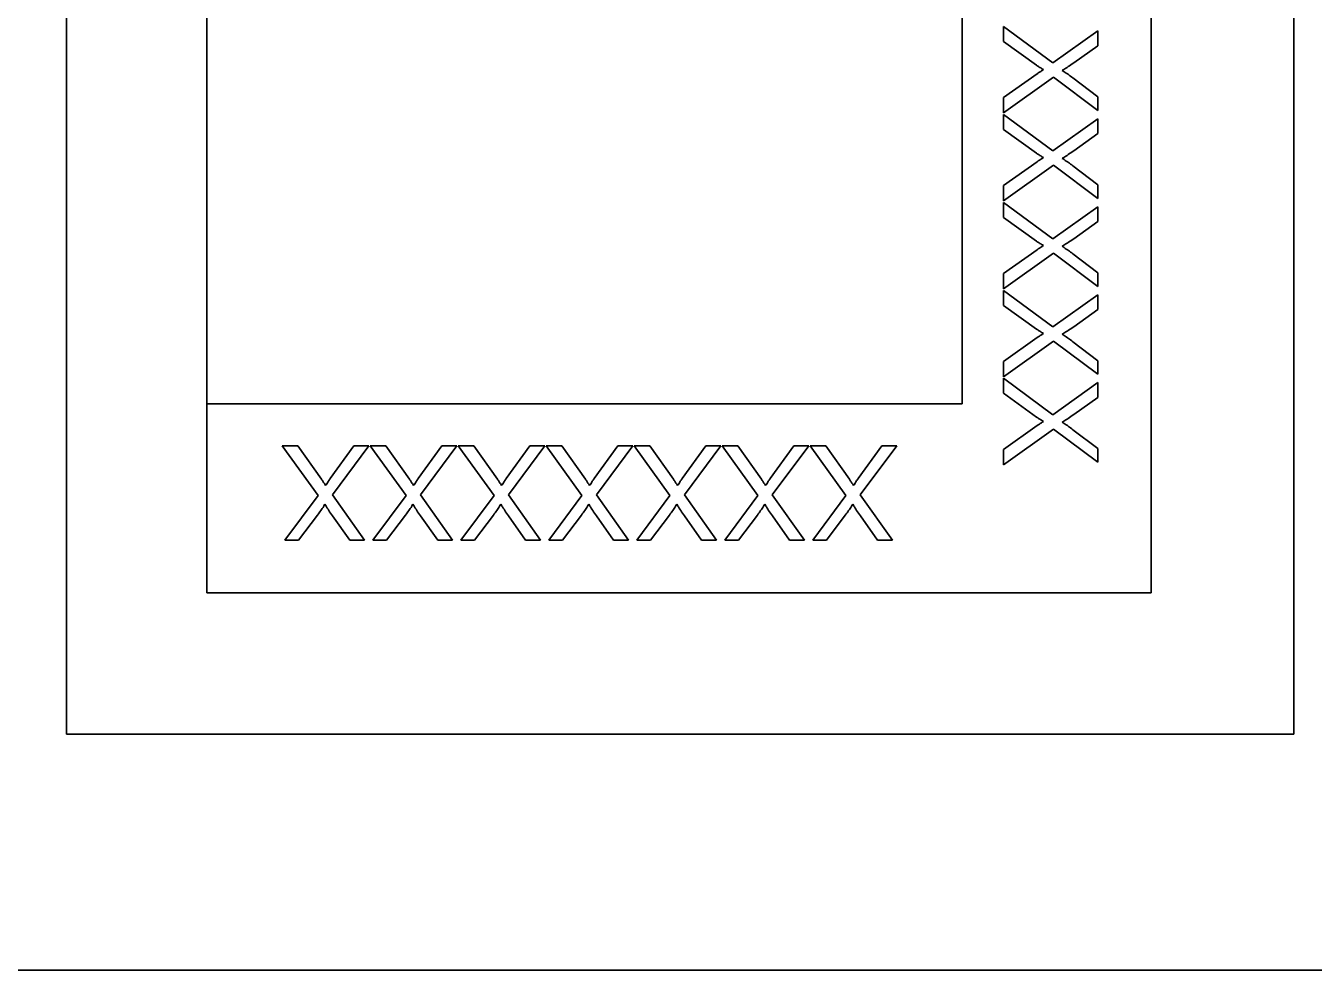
# Model space of a CAD drawing. Extents: x -1051 to 2563, y -231 to 775.
# Drawn here: x -590.78 to -577.13, y 85.18 to 95.19 of the extents above; entities that cross this region are included whole.
import ezdxf

# ---------------------------------------------------------------- set-up
doc = ezdxf.new("R2010")
doc.units = 0

msp = doc.modelspace()

# ---------------------------------------------------------------- linework, layer by layer
at = {"color": 7, "lineweight": 35, "ltscale": 0.375}
for p, q in [((-590.347, 87.683), (-590.347, 102.683)), ((-577.347, 102.683), (-577.347, 87.683))]:
    msp.add_line(p, q, dxfattribs=at)
at = {"color": 7, "lineweight": 35, "ltscale": 0.3}
msp.add_line((-578.86, 101.183), (-578.86, 89.183), dxfattribs=at)
at = {"color": 7, "lineweight": 35, "ltscale": 0.2}
for p, q in [((-588.86, 91.183), (-588.86, 99.183)), ((-580.86, 99.183), (-580.86, 91.183)), ((-580.86, 91.183), (-588.86, 91.183))]:
    msp.add_line(p, q, dxfattribs=at)
at = {"color": 7, "lineweight": 35, "ltscale": 0.016224}
for p, q in [((-580.424, 95.181), (-579.903, 94.795)), ((-580.424, 94.25), (-579.903, 93.863)), ((-580.424, 93.318), (-579.903, 92.931)), ((-580.424, 92.386), (-579.903, 91.999)), ((-580.424, 91.454), (-579.903, 91.068)), ((-587.145, 90.74), (-587.532, 90.219)), ((-583.418, 90.74), (-583.804, 90.219)), ((-582.486, 90.74), (-582.873, 90.219))]:
    msp.add_line(p, q, dxfattribs=at)
at = {"color": 7, "lineweight": 35, "ltscale": 0.003973}
for p, q in [((-580.424, 95.022), (-580.424, 95.181)), ((-580.424, 94.091), (-580.424, 94.25)), ((-580.424, 93.159), (-580.424, 93.318)), ((-587.304, 90.74), (-587.145, 90.74)), ((-586.372, 90.74), (-586.213, 90.74)), ((-584.508, 90.74), (-584.349, 90.74)), ((-583.577, 90.74), (-583.418, 90.74)), ((-582.645, 90.74), (-582.486, 90.74)), ((-581.713, 90.74), (-581.554, 90.74))]:
    msp.add_line(p, q, dxfattribs=at)
at = {"color": 7, "lineweight": 35, "ltscale": 0.014698}
for p, q in [((-579.903, 94.795), (-579.424, 95.136)), ((-579.903, 93.863), (-579.424, 94.204)), ((-579.903, 92.931), (-579.424, 93.272)), ((-579.903, 91.999), (-579.424, 92.34)), ((-579.903, 91.068), (-579.424, 91.409))]:
    msp.add_line(p, q, dxfattribs=at)
at = {"color": 7, "lineweight": 35, "ltscale": 0.003939}
for p, q in [((-579.424, 95.136), (-579.424, 94.978)), ((-579.424, 94.204), (-579.424, 94.046)), ((-579.424, 93.272), (-579.424, 93.115)), ((-579.424, 92.34), (-579.424, 92.183)), ((-579.424, 91.409), (-579.424, 91.251))]:
    msp.add_line(p, q, dxfattribs=at)
at = {"color": 7, "lineweight": 35, "ltscale": 0.010738}
for p, q in [((-580.075, 94.771), (-580.424, 95.022)), ((-580.075, 93.84), (-580.424, 94.091)), ((-580.075, 92.908), (-580.424, 93.159)), ((-580.075, 91.976), (-580.424, 92.227)), ((-580.075, 91.044), (-580.424, 91.295)), ((-587.555, 90.392), (-587.304, 90.74)), ((-583.828, 90.392), (-583.577, 90.74)), ((-582.896, 90.392), (-582.645, 90.74))]:
    msp.add_line(p, q, dxfattribs=at)
at = {"color": 7, "lineweight": 35, "ltscale": 0.007854}
for p, q in [((-579.424, 94.978), (-579.68, 94.797)), ((-579.424, 94.046), (-579.68, 93.865)), ((-579.424, 93.115), (-579.68, 92.933)), ((-579.424, 92.183), (-579.68, 92.001)), ((-579.424, 91.251), (-579.68, 91.07)), ((-587.348, 89.74), (-587.53, 89.997)), ((-585.485, 89.74), (-585.666, 89.997)), ((-584.553, 89.74), (-584.734, 89.997)), ((-583.621, 89.74), (-583.802, 89.997)), ((-582.689, 89.74), (-582.871, 89.997))]:
    msp.add_line(p, q, dxfattribs=at)
at = {"color": 7, "lineweight": 35, "ltscale": 0.000135012}
for p, q in [((-580.071, 94.768), (-580.075, 94.771)), ((-580.071, 91.973), (-580.075, 91.976)), ((-580.071, 91.041), (-580.075, 91.044))]:
    msp.add_line(p, q, dxfattribs=at)
at = {"color": 7, "lineweight": 35, "ltscale": 0.000154364}
for p, q in [((-580.066, 94.765), (-580.071, 94.768)), ((-580.066, 91.038), (-580.071, 91.041))]:
    msp.add_line(p, q, dxfattribs=at)
at = {"color": 7, "lineweight": 35, "ltscale": 0.000173621}
for p, q in [((-580.06, 94.761), (-580.066, 94.765)), ((-580.06, 93.829), (-580.066, 93.833)), ((-580.06, 92.898), (-580.066, 92.901)), ((-580.06, 91.966), (-580.066, 91.97))]:
    msp.add_line(p, q, dxfattribs=at)
at = {"color": 7, "lineweight": 35, "ltscale": 0.000192784}
msp.add_line((-580.053, 94.757), (-580.06, 94.761), dxfattribs=at)
at = {"color": 7, "lineweight": 35, "ltscale": 0.000213447}
for p, q in [((-580.046, 94.752), (-580.053, 94.757)), ((-580.046, 92.889), (-580.053, 92.893)), ((-580.046, 91.957), (-580.053, 91.962)), ((-580.046, 91.025), (-580.053, 91.03))]:
    msp.add_line(p, q, dxfattribs=at)
at = {"color": 7, "lineweight": 35, "ltscale": 0.000231441}
for p, q in [((-580.038, 94.747), (-580.046, 94.752)), ((-580.038, 93.816), (-580.046, 93.821)), ((-580.038, 91.952), (-580.046, 91.957)), ((-580.038, 91.02), (-580.046, 91.025))]:
    msp.add_line(p, q, dxfattribs=at)
at = {"color": 7, "lineweight": 35, "ltscale": 0.000252016}
for p, q in [((-580.03, 94.742), (-580.038, 94.747)), ((-580.03, 93.81), (-580.038, 93.816)), ((-580.03, 91.947), (-580.038, 91.952)), ((-580.03, 91.015), (-580.038, 91.02))]:
    msp.add_line(p, q, dxfattribs=at)
at = {"color": 7, "lineweight": 35, "ltscale": 0.00027001}
for p, q in [((-580.021, 94.736), (-580.03, 94.742)), ((-580.021, 93.805), (-580.03, 93.81)), ((-580.021, 91.941), (-580.03, 91.947)), ((-580.021, 91.009), (-580.03, 91.015))]:
    msp.add_line(p, q, dxfattribs=at)
at = {"color": 7, "lineweight": 35, "ltscale": 0.000203372}
for p, q in [((-580.028, 94.706), (-580.021, 94.71)), ((-580.028, 91.911), (-580.021, 91.915)), ((-580.028, 90.979), (-580.021, 90.983))]:
    msp.add_line(p, q, dxfattribs=at)
at = {"color": 7, "lineweight": 35, "ltscale": 0.000290595}
for p, q in [((-580.011, 94.73), (-580.021, 94.736)), ((-580.011, 93.798), (-580.021, 93.805)), ((-580.011, 91.935), (-580.021, 91.941)), ((-580.011, 91.003), (-580.021, 91.009))]:
    msp.add_line(p, q, dxfattribs=at)
at = {"color": 7, "lineweight": 35, "ltscale": 0.000206148}
msp.add_line((-580.021, 94.71), (-580.014, 94.715), dxfattribs=at)
at = {"color": 7, "lineweight": 35, "ltscale": 0.000209236}
for p, q in [((-580.014, 94.715), (-580.007, 94.719)), ((-580.014, 93.783), (-580.007, 93.787)), ((-580.014, 92.851), (-580.007, 92.856)), ((-580.014, 91.919), (-580.007, 91.924))]:
    msp.add_line(p, q, dxfattribs=at)
at = {"color": 7, "lineweight": 35, "ltscale": 0.000311188}
for p, q in [((-580, 94.724), (-580.011, 94.73)), ((-580, 92.86), (-580.011, 92.867)), ((-580, 91.928), (-580.011, 91.935)), ((-580, 90.997), (-580.011, 91.003))]:
    msp.add_line(p, q, dxfattribs=at)
at = {"color": 7, "lineweight": 35, "ltscale": 0.000212227}
for p, q in [((-580.007, 94.719), (-580, 94.724)), ((-580.007, 90.992), (-580, 90.997))]:
    msp.add_line(p, q, dxfattribs=at)
at = {"color": 7, "lineweight": 35, "ltscale": 0.000256734}
for p, q in [((-579.794, 94.721), (-579.803, 94.716)), ((-579.794, 93.79), (-579.803, 93.784)), ((-579.794, 91.926), (-579.803, 91.921)), ((-579.794, 90.994), (-579.803, 90.989))]:
    msp.add_line(p, q, dxfattribs=at)
at = {"color": 7, "lineweight": 35, "ltscale": 0.000321788}
for p, q in [((-579.803, 94.716), (-579.792, 94.709)), ((-579.803, 92.853), (-579.792, 92.846)), ((-579.803, 91.921), (-579.792, 91.914)), ((-579.803, 90.989), (-579.792, 90.982))]:
    msp.add_line(p, q, dxfattribs=at)
at = {"color": 7, "lineweight": 35, "ltscale": 0.000283447}
for p, q in [((-579.784, 94.727), (-579.794, 94.721)), ((-579.784, 92.864), (-579.794, 92.858)), ((-579.784, 91.932), (-579.794, 91.926)), ((-579.784, 91), (-579.794, 90.994))]:
    msp.add_line(p, q, dxfattribs=at)
at = {"color": 7, "lineweight": 35, "ltscale": 0.000327727}
for p, q in [((-579.792, 94.709), (-579.781, 94.702)), ((-579.792, 92.846), (-579.781, 92.839)), ((-579.792, 90.982), (-579.781, 90.975))]:
    msp.add_line(p, q, dxfattribs=at)
at = {"color": 7, "lineweight": 35, "ltscale": 0.00030489}
for p, q in [((-579.774, 94.733), (-579.784, 94.727)), ((-579.774, 91.938), (-579.784, 91.932)), ((-579.774, 91.006), (-579.784, 91))]:
    msp.add_line(p, q, dxfattribs=at)
at = {"color": 7, "lineweight": 35, "ltscale": 0.000331696}
for p, q in [((-579.763, 94.741), (-579.774, 94.733)), ((-579.763, 93.809), (-579.774, 93.802)), ((-579.763, 92.877), (-579.774, 92.87)), ((-579.763, 91.945), (-579.774, 91.938)), ((-579.763, 91.013), (-579.774, 91.006))]:
    msp.add_line(p, q, dxfattribs=at)
at = {"color": 7, "lineweight": 35, "ltscale": 0.000354672}
for p, q in [((-579.751, 94.748), (-579.763, 94.741)), ((-579.751, 93.816), (-579.763, 93.809)), ((-579.751, 92.885), (-579.763, 92.877))]:
    msp.add_line(p, q, dxfattribs=at)
at = {"color": 7, "lineweight": 35, "ltscale": 0.000378979}
for p, q in [((-579.738, 94.757), (-579.751, 94.748)), ((-579.738, 93.825), (-579.751, 93.816)), ((-579.738, 92.893), (-579.751, 92.885))]:
    msp.add_line(p, q, dxfattribs=at)
at = {"color": 7, "lineweight": 35, "ltscale": 0.00040332}
for p, q in [((-579.725, 94.766), (-579.738, 94.757)), ((-579.725, 93.834), (-579.738, 93.825)), ((-579.725, 92.902), (-579.738, 92.893)), ((-579.725, 91.97), (-579.738, 91.961)), ((-579.725, 91.039), (-579.738, 91.03))]:
    msp.add_line(p, q, dxfattribs=at)
at = {"color": 7, "lineweight": 35, "ltscale": 0.000427689}
for p, q in [((-579.711, 94.775), (-579.725, 94.766)), ((-579.711, 91.98), (-579.725, 91.97)), ((-579.711, 91.048), (-579.725, 91.039))]:
    msp.add_line(p, q, dxfattribs=at)
at = {"color": 7, "lineweight": 35, "ltscale": 0.000453224}
for p, q in [((-579.696, 94.786), (-579.711, 94.775)), ((-579.696, 92.922), (-579.711, 92.912)), ((-579.696, 91.99), (-579.711, 91.98)), ((-579.696, 91.059), (-579.711, 91.048))]:
    msp.add_line(p, q, dxfattribs=at)
at = {"color": 7, "lineweight": 35, "ltscale": 0.000477629}
for p, q in [((-579.68, 94.797), (-579.696, 94.786)), ((-579.68, 93.865), (-579.696, 93.854))]:
    msp.add_line(p, q, dxfattribs=at)
at = {"color": 7, "lineweight": 35, "ltscale": 0.010914}
for p, q in [((-580.424, 94.428), (-580.067, 94.68)), ((-580.424, 93.497), (-580.067, 93.748)), ((-580.424, 92.565), (-580.067, 92.816)), ((-580.424, 91.633), (-580.067, 91.885)), ((-580.424, 90.701), (-580.067, 90.953))]:
    msp.add_line(p, q, dxfattribs=at)
at = {"color": 7, "lineweight": 35, "ltscale": 0.016255}
for p, q in [((-579.895, 94.643), (-580.424, 94.265)), ((-579.895, 93.711), (-580.424, 93.333)), ((-579.895, 92.78), (-580.424, 92.401)), ((-579.895, 91.848), (-580.424, 91.469)), ((-579.895, 90.916), (-580.424, 90.538)), ((-583.956, 90.212), (-584.334, 90.74))]:
    msp.add_line(p, q, dxfattribs=at)
at = {"color": 7, "lineweight": 35, "ltscale": 0.000188335}
for p, q in [((-580.067, 94.68), (-580.061, 94.684)), ((-580.067, 93.748), (-580.061, 93.753)), ((-580.067, 92.816), (-580.061, 92.821)), ((-580.067, 91.885), (-580.061, 91.889)), ((-580.067, 90.953), (-580.061, 90.957))]:
    msp.add_line(p, q, dxfattribs=at)
at = {"color": 7, "lineweight": 35, "ltscale": 0.000189918}
for p, q in [((-580.061, 94.684), (-580.055, 94.689)), ((-580.061, 90.957), (-580.055, 90.961))]:
    msp.add_line(p, q, dxfattribs=at)
at = {"color": 7, "lineweight": 35, "ltscale": 0.000192981}
for p, q in [((-580.055, 94.689), (-580.048, 94.693)), ((-580.055, 93.757), (-580.048, 93.761)), ((-580.055, 90.961), (-580.048, 90.966))]:
    msp.add_line(p, q, dxfattribs=at)
at = {"color": 7, "lineweight": 35, "ltscale": 0.000195838}
for p, q in [((-580.048, 94.693), (-580.042, 94.697)), ((-580.048, 92.829), (-580.042, 92.834)), ((-580.048, 91.898), (-580.042, 91.902))]:
    msp.add_line(p, q, dxfattribs=at)
at = {"color": 7, "lineweight": 35, "ltscale": 0.000198702}
for p, q in [((-580.042, 94.697), (-580.035, 94.702)), ((-580.042, 92.834), (-580.035, 92.838)), ((-580.042, 91.902), (-580.035, 91.906))]:
    msp.add_line(p, q, dxfattribs=at)
at = {"color": 7, "lineweight": 35, "ltscale": 0.000200397}
for p, q in [((-580.035, 94.702), (-580.028, 94.706)), ((-580.035, 93.77), (-580.028, 93.774)), ((-580.035, 91.906), (-580.028, 91.911)), ((-580.035, 90.974), (-580.028, 90.979))]:
    msp.add_line(p, q, dxfattribs=at)
at = {"color": 7, "lineweight": 35, "ltscale": 0.014697}
for p, q in [((-579.424, 94.292), (-579.895, 94.643)), ((-579.424, 93.36), (-579.895, 93.711)), ((-579.424, 92.428), (-579.895, 92.78)), ((-579.424, 91.497), (-579.895, 91.848)), ((-579.424, 90.565), (-579.895, 90.916)), ((-588.034, 89.74), (-587.683, 90.212)), ((-587.532, 90.219), (-587.191, 89.74)), ((-586.6, 90.219), (-586.259, 89.74)), ((-586.171, 89.74), (-585.819, 90.212)), ((-585.668, 90.219), (-585.327, 89.74)), ((-585.239, 89.74), (-584.888, 90.212)), ((-584.736, 90.219), (-584.395, 89.74)), ((-583.804, 90.219), (-583.463, 89.74)), ((-583.375, 89.74), (-583.024, 90.212)), ((-582.873, 90.219), (-582.532, 89.74)), ((-581.941, 90.219), (-581.6, 89.74))]:
    msp.add_line(p, q, dxfattribs=at)
at = {"color": 7, "lineweight": 35, "ltscale": 0.000333499}
for p, q in [((-579.781, 94.702), (-579.77, 94.695)), ((-579.781, 93.771), (-579.77, 93.763)), ((-579.781, 90.975), (-579.77, 90.968))]:
    msp.add_line(p, q, dxfattribs=at)
at = {"color": 7, "lineweight": 35, "ltscale": 0.000339515}
for p, q in [((-579.77, 94.695), (-579.759, 94.688)), ((-579.77, 92.831), (-579.759, 92.824)), ((-579.77, 91.9), (-579.759, 91.892)), ((-579.77, 90.968), (-579.759, 90.96))]:
    msp.add_line(p, q, dxfattribs=at)
at = {"color": 7, "lineweight": 35, "ltscale": 0.000342943}
for p, q in [((-579.759, 94.688), (-579.747, 94.68)), ((-579.759, 92.824), (-579.747, 92.816)), ((-579.759, 91.892), (-579.747, 91.884)), ((-579.759, 90.96), (-579.747, 90.953))]:
    msp.add_line(p, q, dxfattribs=at)
at = {"color": 7, "lineweight": 35, "ltscale": 0.000350186}
for p, q in [((-579.747, 94.68), (-579.736, 94.672)), ((-579.747, 92.816), (-579.736, 92.808)), ((-579.747, 91.884), (-579.736, 91.876)), ((-579.747, 90.953), (-579.736, 90.945))]:
    msp.add_line(p, q, dxfattribs=at)
at = {"color": 7, "lineweight": 35, "ltscale": 0.000355071}
for p, q in [((-579.736, 94.672), (-579.724, 94.663)), ((-579.736, 91.876), (-579.724, 91.868)), ((-579.736, 90.945), (-579.724, 90.936))]:
    msp.add_line(p, q, dxfattribs=at)
at = {"color": 7, "lineweight": 35, "ltscale": 0.000359894}
for p, q in [((-579.724, 94.663), (-579.713, 94.655)), ((-579.724, 93.732), (-579.713, 93.723)), ((-579.724, 92.8), (-579.713, 92.791))]:
    msp.add_line(p, q, dxfattribs=at)
at = {"color": 7, "lineweight": 35, "ltscale": 0.000365868}
for p, q in [((-579.713, 94.655), (-579.701, 94.646)), ((-579.713, 93.723), (-579.701, 93.714))]:
    msp.add_line(p, q, dxfattribs=at)
at = {"color": 7, "lineweight": 35, "ltscale": 0.000372096}
for p, q in [((-579.701, 94.646), (-579.689, 94.637)), ((-579.701, 93.714), (-579.689, 93.705)), ((-579.701, 92.783), (-579.689, 92.774)), ((-579.701, 91.851), (-579.689, 91.842)), ((-579.701, 90.919), (-579.689, 90.91))]:
    msp.add_line(p, q, dxfattribs=at)
at = {"color": 7, "lineweight": 35, "ltscale": 0.008326}
for p, q in [((-579.689, 94.637), (-579.424, 94.436)), ((-579.689, 93.705), (-579.424, 93.504)), ((-579.689, 92.774), (-579.424, 92.572)), ((-579.689, 91.842), (-579.424, 91.641)), ((-579.689, 90.91), (-579.424, 90.709))]:
    msp.add_line(p, q, dxfattribs=at)
at = {"color": 7, "lineweight": 35, "ltscale": 0.003598}
for p, q in [((-579.424, 94.436), (-579.424, 94.292)), ((-579.424, 93.504), (-579.424, 93.36)), ((-579.424, 92.572), (-579.424, 92.428)), ((-579.424, 91.641), (-579.424, 91.497)), ((-579.424, 90.709), (-579.424, 90.565)), ((-587.89, 89.74), (-588.034, 89.74)), ((-586.959, 89.74), (-587.103, 89.74)), ((-586.027, 89.74), (-586.171, 89.74)), ((-585.095, 89.74), (-585.239, 89.74)), ((-584.163, 89.74), (-584.307, 89.74)), ((-583.232, 89.74), (-583.375, 89.74)), ((-582.3, 89.74), (-582.444, 89.74))]:
    msp.add_line(p, q, dxfattribs=at)
at = {"color": 7, "lineweight": 35, "ltscale": 0.004093}
for p, q in [((-580.424, 94.265), (-580.424, 94.428)), ((-580.424, 93.333), (-580.424, 93.497)), ((-580.424, 92.401), (-580.424, 92.565)), ((-580.424, 91.469), (-580.424, 91.633)), ((-580.424, 90.538), (-580.424, 90.701))]:
    msp.add_line(p, q, dxfattribs=at)
at = {"color": 7, "lineweight": 35, "ltscale": 0.00013512}
for p, q in [((-580.071, 93.837), (-580.075, 93.84)), ((-580.071, 92.905), (-580.075, 92.908))]:
    msp.add_line(p, q, dxfattribs=at)
at = {"color": 7, "lineweight": 35, "ltscale": 0.000154258}
for p, q in [((-580.066, 93.833), (-580.071, 93.837)), ((-580.066, 92.901), (-580.071, 92.905)), ((-580.066, 91.97), (-580.071, 91.973))]:
    msp.add_line(p, q, dxfattribs=at)
at = {"color": 7, "lineweight": 35, "ltscale": 0.000190026}
for p, q in [((-580.061, 93.753), (-580.055, 93.757)), ((-580.061, 92.821), (-580.055, 92.825)), ((-580.061, 91.889), (-580.055, 91.893))]:
    msp.add_line(p, q, dxfattribs=at)
at = {"color": 7, "lineweight": 35, "ltscale": 0.000192888}
for p, q in [((-580.053, 93.825), (-580.06, 93.829)), ((-580.053, 92.893), (-580.06, 92.898)), ((-580.053, 91.962), (-580.06, 91.966)), ((-580.053, 91.03), (-580.06, 91.034))]:
    msp.add_line(p, q, dxfattribs=at)
at = {"color": 7, "lineweight": 35, "ltscale": 0.000213345}
msp.add_line((-580.046, 93.821), (-580.053, 93.825), dxfattribs=at)
at = {"color": 7, "lineweight": 35, "ltscale": 0.000195733}
for p, q in [((-580.048, 93.761), (-580.042, 93.765)), ((-580.048, 90.966), (-580.042, 90.97))]:
    msp.add_line(p, q, dxfattribs=at)
at = {"color": 7, "lineweight": 35, "ltscale": 0.000198806}
for p, q in [((-580.042, 93.765), (-580.035, 93.77)), ((-580.042, 90.97), (-580.035, 90.974))]:
    msp.add_line(p, q, dxfattribs=at)
at = {"color": 7, "lineweight": 35, "ltscale": 0.000203269}
for p, q in [((-580.028, 93.774), (-580.021, 93.779)), ((-580.028, 92.842), (-580.021, 92.847))]:
    msp.add_line(p, q, dxfattribs=at)
at = {"color": 7, "lineweight": 35, "ltscale": 0.00020625}
for p, q in [((-580.021, 93.779), (-580.014, 93.783)), ((-580.021, 92.847), (-580.014, 92.851)), ((-580.021, 91.915), (-580.014, 91.919)), ((-580.021, 90.983), (-580.014, 90.988))]:
    msp.add_line(p, q, dxfattribs=at)
at = {"color": 7, "lineweight": 35, "ltscale": 0.000311288}
msp.add_line((-580, 93.792), (-580.011, 93.798), dxfattribs=at)
at = {"color": 7, "lineweight": 35, "ltscale": 0.000212126}
for p, q in [((-580.007, 93.787), (-580, 93.792)), ((-580.007, 92.856), (-580, 92.86)), ((-580.007, 91.924), (-580, 91.928))]:
    msp.add_line(p, q, dxfattribs=at)
at = {"color": 7, "lineweight": 35, "ltscale": 0.000321889}
msp.add_line((-579.803, 93.784), (-579.792, 93.778), dxfattribs=at)
at = {"color": 7, "lineweight": 35, "ltscale": 0.00028335}
msp.add_line((-579.784, 93.795), (-579.794, 93.79), dxfattribs=at)
at = {"color": 7, "lineweight": 35, "ltscale": 0.000327625}
for p, q in [((-579.792, 93.778), (-579.781, 93.771)), ((-579.792, 91.914), (-579.781, 91.907))]:
    msp.add_line(p, q, dxfattribs=at)
at = {"color": 7, "lineweight": 35, "ltscale": 0.00030499}
for p, q in [((-579.774, 93.802), (-579.784, 93.795)), ((-579.774, 92.87), (-579.784, 92.864))]:
    msp.add_line(p, q, dxfattribs=at)
at = {"color": 7, "lineweight": 35, "ltscale": 0.000339621}
msp.add_line((-579.77, 93.763), (-579.759, 93.756), dxfattribs=at)
at = {"color": 7, "lineweight": 35, "ltscale": 0.000342835}
msp.add_line((-579.759, 93.756), (-579.747, 93.748), dxfattribs=at)
at = {"color": 7, "lineweight": 35, "ltscale": 0.000427581}
for p, q in [((-579.711, 93.844), (-579.725, 93.834)), ((-579.711, 92.912), (-579.725, 92.902))]:
    msp.add_line(p, q, dxfattribs=at)
at = {"color": 7, "lineweight": 35, "ltscale": 0.000453333}
msp.add_line((-579.696, 93.854), (-579.711, 93.844), dxfattribs=at)
at = {"color": 7, "lineweight": 35, "ltscale": 0.000350295}
msp.add_line((-579.747, 93.748), (-579.736, 93.74), dxfattribs=at)
at = {"color": 7, "lineweight": 35, "ltscale": 0.00035496}
for p, q in [((-579.736, 93.74), (-579.724, 93.732)), ((-579.736, 92.808), (-579.724, 92.8))]:
    msp.add_line(p, q, dxfattribs=at)
at = {"color": 7, "lineweight": 35, "ltscale": 0.000477739}
for p, q in [((-579.68, 92.933), (-579.696, 92.922)), ((-579.68, 92.001), (-579.696, 91.99)), ((-579.68, 91.07), (-579.696, 91.059))]:
    msp.add_line(p, q, dxfattribs=at)
at = {"color": 7, "lineweight": 35, "ltscale": 0.000192875}
for p, q in [((-580.055, 92.825), (-580.048, 92.829)), ((-580.055, 91.893), (-580.048, 91.898))]:
    msp.add_line(p, q, dxfattribs=at)
at = {"color": 7, "lineweight": 35, "ltscale": 0.000231338}
msp.add_line((-580.038, 92.884), (-580.046, 92.889), dxfattribs=at)
at = {"color": 7, "lineweight": 35, "ltscale": 0.000252117}
msp.add_line((-580.03, 92.878), (-580.038, 92.884), dxfattribs=at)
at = {"color": 7, "lineweight": 35, "ltscale": 0.000200501}
msp.add_line((-580.035, 92.838), (-580.028, 92.842), dxfattribs=at)
at = {"color": 7, "lineweight": 35, "ltscale": 0.000269908}
msp.add_line((-580.021, 92.873), (-580.03, 92.878), dxfattribs=at)
at = {"color": 7, "lineweight": 35, "ltscale": 0.000290695}
msp.add_line((-580.011, 92.867), (-580.021, 92.873), dxfattribs=at)
at = {"color": 7, "lineweight": 35, "ltscale": 0.000256639}
msp.add_line((-579.794, 92.858), (-579.803, 92.853), dxfattribs=at)
at = {"color": 7, "lineweight": 35, "ltscale": 0.000333603}
for p, q in [((-579.781, 92.839), (-579.77, 92.831)), ((-579.781, 91.907), (-579.77, 91.9))]:
    msp.add_line(p, q, dxfattribs=at)
at = {"color": 7, "lineweight": 35, "ltscale": 0.000365982}
for p, q in [((-579.713, 92.791), (-579.701, 92.783)), ((-579.713, 91.86), (-579.701, 91.851)), ((-579.713, 90.928), (-579.701, 90.919))]:
    msp.add_line(p, q, dxfattribs=at)
at = {"color": 7, "lineweight": 35, "ltscale": 0.003974}
for p, q in [((-580.424, 92.227), (-580.424, 92.386)), ((-580.424, 91.295), (-580.424, 91.454))]:
    msp.add_line(p, q, dxfattribs=at)
at = {"color": 7, "lineweight": 35, "ltscale": 0.000354776}
for p, q in [((-579.751, 91.953), (-579.763, 91.945)), ((-579.751, 91.021), (-579.763, 91.013))]:
    msp.add_line(p, q, dxfattribs=at)
at = {"color": 7, "lineweight": 35, "ltscale": 0.000378874}
for p, q in [((-579.738, 91.961), (-579.751, 91.953)), ((-579.738, 91.03), (-579.751, 91.021))]:
    msp.add_line(p, q, dxfattribs=at)
at = {"color": 7, "lineweight": 35, "ltscale": 0.000359781}
for p, q in [((-579.724, 91.868), (-579.713, 91.86)), ((-579.724, 90.936), (-579.713, 90.928))]:
    msp.add_line(p, q, dxfattribs=at)
at = {"color": 7, "lineweight": 35, "ltscale": 0.05}
msp.add_line((-588.86, 89.183), (-588.86, 91.183), dxfattribs=at)
at = {"color": 7, "lineweight": 35, "ltscale": 0.000173516}
msp.add_line((-580.06, 91.034), (-580.066, 91.038), dxfattribs=at)
at = {"color": 7, "lineweight": 35, "ltscale": 0.000209134}
msp.add_line((-580.014, 90.988), (-580.007, 90.992), dxfattribs=at)
at = {"color": 7, "lineweight": 35, "ltscale": 0.016256}
for p, q in [((-587.683, 90.212), (-588.062, 90.74)), ((-586.751, 90.212), (-587.13, 90.74)), ((-585.819, 90.212), (-586.198, 90.74)), ((-584.888, 90.212), (-585.266, 90.74)), ((-583.024, 90.212), (-583.403, 90.74)), ((-582.092, 90.212), (-582.471, 90.74))]:
    msp.add_line(p, q, dxfattribs=at)
at = {"color": 7, "lineweight": 35, "ltscale": 0.004092}
for p, q in [((-588.062, 90.74), (-587.898, 90.74)), ((-586.198, 90.74), (-586.034, 90.74)), ((-584.334, 90.74), (-584.171, 90.74)), ((-583.403, 90.74), (-583.239, 90.74))]:
    msp.add_line(p, q, dxfattribs=at)
at = {"color": 7, "lineweight": 35, "ltscale": 0.010915}
for p, q in [((-587.898, 90.74), (-587.646, 90.384)), ((-586.966, 90.74), (-586.714, 90.384)), ((-586.034, 90.74), (-585.783, 90.384)), ((-585.103, 90.74), (-584.851, 90.384)), ((-584.171, 90.74), (-583.919, 90.384)), ((-583.239, 90.74), (-582.987, 90.384)), ((-582.307, 90.74), (-582.055, 90.384))]:
    msp.add_line(p, q, dxfattribs=at)
at = {"color": 7, "lineweight": 35, "ltscale": 0.004094}
for p, q in [((-587.13, 90.74), (-586.966, 90.74)), ((-585.266, 90.74), (-585.103, 90.74)), ((-582.471, 90.74), (-582.307, 90.74))]:
    msp.add_line(p, q, dxfattribs=at)
at = {"color": 7, "lineweight": 35, "ltscale": 0.010739}
for p, q in [((-586.623, 90.392), (-586.372, 90.74)), ((-585.691, 90.392), (-585.44, 90.74)), ((-584.759, 90.392), (-584.508, 90.74)), ((-581.964, 90.392), (-581.713, 90.74))]:
    msp.add_line(p, q, dxfattribs=at)
at = {"color": 7, "lineweight": 35, "ltscale": 0.016225}
for p, q in [((-586.213, 90.74), (-586.6, 90.219)), ((-584.349, 90.74), (-584.736, 90.219)), ((-581.554, 90.74), (-581.941, 90.219))]:
    msp.add_line(p, q, dxfattribs=at)
at = {"color": 7, "lineweight": 35, "ltscale": 0.016226}
msp.add_line((-585.281, 90.74), (-585.668, 90.219), dxfattribs=at)
at = {"color": 7, "lineweight": 35, "ltscale": 0.003975}
msp.add_line((-585.44, 90.74), (-585.281, 90.74), dxfattribs=at)
at = {"color": 7, "lineweight": 35, "ltscale": 0.000188137}
for p, q in [((-587.646, 90.384), (-587.642, 90.377)), ((-582.987, 90.384), (-582.983, 90.377))]:
    msp.add_line(p, q, dxfattribs=at)
at = {"color": 7, "lineweight": 35, "ltscale": 0.000190341}
for p, q in [((-587.642, 90.377), (-587.638, 90.371)), ((-586.71, 90.377), (-586.706, 90.371)), ((-585.778, 90.377), (-585.774, 90.371)), ((-584.847, 90.377), (-584.842, 90.371)), ((-583.915, 90.377), (-583.911, 90.371)), ((-582.983, 90.377), (-582.979, 90.371)), ((-582.051, 90.377), (-582.047, 90.371))]:
    msp.add_line(p, q, dxfattribs=at)
at = {"color": 7, "lineweight": 35, "ltscale": 0.000192716}
for p, q in [((-587.638, 90.371), (-587.633, 90.365)), ((-586.706, 90.371), (-586.702, 90.365)), ((-584.842, 90.371), (-584.838, 90.365)), ((-582.979, 90.371), (-582.974, 90.365)), ((-582.047, 90.371), (-582.043, 90.365))]:
    msp.add_line(p, q, dxfattribs=at)
at = {"color": 7, "lineweight": 35, "ltscale": 0.000195626}
for p, q in [((-587.633, 90.365), (-587.629, 90.358)), ((-586.702, 90.365), (-586.697, 90.358)), ((-585.77, 90.365), (-585.766, 90.358)), ((-584.838, 90.365), (-584.834, 90.358)), ((-582.974, 90.365), (-582.97, 90.358)), ((-582.043, 90.365), (-582.038, 90.358))]:
    msp.add_line(p, q, dxfattribs=at)
at = {"color": 7, "lineweight": 35, "ltscale": 0.000198014}
for p, q in [((-587.629, 90.358), (-587.625, 90.352)), ((-585.766, 90.358), (-585.761, 90.352)), ((-582.97, 90.358), (-582.966, 90.352))]:
    msp.add_line(p, q, dxfattribs=at)
at = {"color": 7, "lineweight": 35, "ltscale": 0.000201244}
for p, q in [((-587.625, 90.352), (-587.62, 90.345)), ((-585.761, 90.352), (-585.757, 90.345)), ((-583.898, 90.352), (-583.893, 90.345)), ((-582.966, 90.352), (-582.961, 90.345))]:
    msp.add_line(p, q, dxfattribs=at)
at = {"color": 7, "lineweight": 35, "ltscale": 0.000203326}
for p, q in [((-587.62, 90.345), (-587.616, 90.338)), ((-586.689, 90.345), (-586.684, 90.338)), ((-585.757, 90.345), (-585.752, 90.338)), ((-583.893, 90.345), (-583.889, 90.338)), ((-582.961, 90.345), (-582.957, 90.338)), ((-582.03, 90.345), (-582.025, 90.338))]:
    msp.add_line(p, q, dxfattribs=at)
at = {"color": 7, "lineweight": 35, "ltscale": 0.000271243}
for p, q in [((-587.59, 90.337), (-587.584, 90.346)), ((-586.658, 90.337), (-586.652, 90.346)), ((-585.726, 90.337), (-585.721, 90.346)), ((-584.795, 90.337), (-584.789, 90.346)), ((-583.863, 90.337), (-583.857, 90.346)), ((-582.931, 90.337), (-582.925, 90.346)), ((-581.999, 90.337), (-581.994, 90.346))]:
    msp.add_line(p, q, dxfattribs=at)
at = {"color": 7, "lineweight": 35, "ltscale": 0.000251997}
for p, q in [((-587.584, 90.346), (-587.579, 90.355)), ((-586.652, 90.346), (-586.647, 90.355)), ((-584.789, 90.346), (-584.784, 90.355)), ((-582.925, 90.346), (-582.92, 90.355)), ((-581.994, 90.346), (-581.988, 90.355))]:
    msp.add_line(p, q, dxfattribs=at)
at = {"color": 7, "lineweight": 35, "ltscale": 0.000231779}
for p, q in [((-587.579, 90.355), (-587.574, 90.363)), ((-586.647, 90.355), (-586.642, 90.363)), ((-584.784, 90.355), (-584.779, 90.363)), ((-583.852, 90.355), (-583.847, 90.363)), ((-582.92, 90.355), (-582.915, 90.363)), ((-581.988, 90.355), (-581.983, 90.363))]:
    msp.add_line(p, q, dxfattribs=at)
at = {"color": 7, "lineweight": 35, "ltscale": 0.000212541}
for p, q in [((-587.574, 90.363), (-587.569, 90.37)), ((-586.642, 90.363), (-586.638, 90.37)), ((-585.71, 90.363), (-585.706, 90.37)), ((-584.779, 90.363), (-584.774, 90.37)), ((-582.915, 90.363), (-582.91, 90.37)), ((-581.983, 90.363), (-581.979, 90.37))]:
    msp.add_line(p, q, dxfattribs=at)
at = {"color": 7, "lineweight": 35, "ltscale": 0.000193152}
for p, q in [((-587.569, 90.37), (-587.565, 90.376)), ((-586.638, 90.37), (-586.633, 90.376)), ((-585.706, 90.37), (-585.702, 90.376)), ((-584.774, 90.37), (-584.77, 90.376)), ((-582.91, 90.37), (-582.906, 90.376)), ((-581.979, 90.37), (-581.974, 90.376))]:
    msp.add_line(p, q, dxfattribs=at)
at = {"color": 7, "lineweight": 35, "ltscale": 0.000173937}
for p, q in [((-587.565, 90.376), (-587.561, 90.382)), ((-586.633, 90.376), (-586.63, 90.382)), ((-583.838, 90.376), (-583.834, 90.382)), ((-582.906, 90.376), (-582.902, 90.382)), ((-581.974, 90.376), (-581.971, 90.382))]:
    msp.add_line(p, q, dxfattribs=at)
at = {"color": 7, "lineweight": 35, "ltscale": 0.000153887}
for p, q in [((-587.561, 90.382), (-587.558, 90.387)), ((-586.63, 90.382), (-586.626, 90.387)), ((-585.698, 90.382), (-585.694, 90.387)), ((-583.834, 90.382), (-583.831, 90.387)), ((-582.902, 90.382), (-582.899, 90.387)), ((-581.971, 90.382), (-581.967, 90.387))]:
    msp.add_line(p, q, dxfattribs=at)
at = {"color": 7, "lineweight": 35, "ltscale": 0.000134541}
for p, q in [((-587.558, 90.387), (-587.555, 90.392)), ((-586.626, 90.387), (-586.623, 90.392)), ((-585.694, 90.387), (-585.691, 90.392)), ((-584.763, 90.387), (-584.759, 90.392)), ((-582.899, 90.387), (-582.896, 90.392)), ((-581.967, 90.387), (-581.964, 90.392))]:
    msp.add_line(p, q, dxfattribs=at)
at = {"color": 7, "lineweight": 35, "ltscale": 0.000187275}
for p, q in [((-586.714, 90.384), (-586.71, 90.377)), ((-585.783, 90.384), (-585.778, 90.377)), ((-584.851, 90.384), (-584.847, 90.377)), ((-583.919, 90.384), (-583.915, 90.377)), ((-582.055, 90.384), (-582.051, 90.377))]:
    msp.add_line(p, q, dxfattribs=at)
at = {"color": 7, "lineweight": 35, "ltscale": 0.000198853}
for p, q in [((-586.697, 90.358), (-586.693, 90.352)), ((-584.834, 90.358), (-584.829, 90.352)), ((-583.902, 90.358), (-583.898, 90.352)), ((-582.038, 90.358), (-582.034, 90.352))]:
    msp.add_line(p, q, dxfattribs=at)
at = {"color": 7, "lineweight": 35, "ltscale": 0.000200415}
for p, q in [((-586.693, 90.352), (-586.689, 90.345)), ((-584.829, 90.352), (-584.825, 90.345)), ((-582.034, 90.352), (-582.03, 90.345))]:
    msp.add_line(p, q, dxfattribs=at)
at = {"color": 7, "lineweight": 35, "ltscale": 0.000193566}
for p, q in [((-585.774, 90.371), (-585.77, 90.365)), ((-583.911, 90.371), (-583.906, 90.365))]:
    msp.add_line(p, q, dxfattribs=at)
at = {"color": 7, "lineweight": 35, "ltscale": 0.000251187}
for p, q in [((-585.721, 90.346), (-585.715, 90.355)), ((-583.857, 90.346), (-583.852, 90.355))]:
    msp.add_line(p, q, dxfattribs=at)
at = {"color": 7, "lineweight": 35, "ltscale": 0.000232596}
msp.add_line((-585.715, 90.355), (-585.71, 90.363), dxfattribs=at)
at = {"color": 7, "lineweight": 35, "ltscale": 0.000173098}
for p, q in [((-585.702, 90.376), (-585.698, 90.382)), ((-584.77, 90.376), (-584.766, 90.382))]:
    msp.add_line(p, q, dxfattribs=at)
at = {"color": 7, "lineweight": 35, "ltscale": 0.000204154}
msp.add_line((-584.825, 90.345), (-584.821, 90.338), dxfattribs=at)
at = {"color": 7, "lineweight": 35, "ltscale": 0.00015474}
msp.add_line((-584.766, 90.382), (-584.763, 90.387), dxfattribs=at)
at = {"color": 7, "lineweight": 35, "ltscale": 0.000194785}
msp.add_line((-583.906, 90.365), (-583.902, 90.358), dxfattribs=at)
at = {"color": 7, "lineweight": 35, "ltscale": 0.000213366}
msp.add_line((-583.847, 90.363), (-583.842, 90.37), dxfattribs=at)
at = {"color": 7, "lineweight": 35, "ltscale": 0.000192324}
msp.add_line((-583.842, 90.37), (-583.838, 90.376), dxfattribs=at)
at = {"color": 7, "lineweight": 35, "ltscale": 0.000135412}
msp.add_line((-583.831, 90.387), (-583.828, 90.392), dxfattribs=at)
at = {"color": 7, "lineweight": 35, "ltscale": 0.000206558}
for p, q in [((-587.616, 90.338), (-587.612, 90.331)), ((-586.684, 90.338), (-586.68, 90.331)), ((-585.752, 90.338), (-585.748, 90.331)), ((-582.957, 90.338), (-582.953, 90.331)), ((-582.025, 90.338), (-582.021, 90.331))]:
    msp.add_line(p, q, dxfattribs=at)
at = {"color": 7, "lineweight": 35, "ltscale": 0.000208812}
for p, q in [((-587.612, 90.331), (-587.607, 90.324)), ((-586.68, 90.331), (-586.675, 90.324)), ((-585.748, 90.331), (-585.743, 90.324)), ((-584.816, 90.331), (-584.812, 90.324)), ((-582.953, 90.331), (-582.948, 90.324)), ((-582.021, 90.331), (-582.016, 90.324))]:
    msp.add_line(p, q, dxfattribs=at)
at = {"color": 7, "lineweight": 35, "ltscale": 0.000212046}
for p, q in [((-587.607, 90.324), (-587.603, 90.317)), ((-586.675, 90.324), (-586.671, 90.317)), ((-584.812, 90.324), (-584.807, 90.317)), ((-582.948, 90.324), (-582.944, 90.317)), ((-582.016, 90.324), (-582.012, 90.317))]:
    msp.add_line(p, q, dxfattribs=at)
at = {"color": 7, "lineweight": 35, "ltscale": 0.000309913}
for p, q in [((-587.603, 90.317), (-587.596, 90.327)), ((-586.671, 90.317), (-586.664, 90.327)), ((-584.807, 90.317), (-584.801, 90.327)), ((-582.944, 90.317), (-582.937, 90.327)), ((-582.012, 90.317), (-582.005, 90.327))]:
    msp.add_line(p, q, dxfattribs=at)
at = {"color": 7, "lineweight": 35, "ltscale": 0.000290495}
for p, q in [((-587.596, 90.327), (-587.59, 90.337)), ((-586.664, 90.327), (-586.658, 90.337)), ((-585.732, 90.327), (-585.726, 90.337)), ((-584.801, 90.327), (-584.795, 90.337)), ((-583.869, 90.327), (-583.863, 90.337)), ((-582.937, 90.327), (-582.931, 90.337)), ((-582.005, 90.327), (-581.999, 90.337))]:
    msp.add_line(p, q, dxfattribs=at)
at = {"color": 7, "lineweight": 35, "ltscale": 0.014696}
for p, q in [((-587.103, 89.74), (-586.751, 90.212)), ((-584.307, 89.74), (-583.956, 90.212)), ((-582.444, 89.74), (-582.092, 90.212))]:
    msp.add_line(p, q, dxfattribs=at)
at = {"color": 7, "lineweight": 35, "ltscale": 0.000211237}
for p, q in [((-585.743, 90.324), (-585.739, 90.317)), ((-583.88, 90.324), (-583.875, 90.317))]:
    msp.add_line(p, q, dxfattribs=at)
at = {"color": 7, "lineweight": 35, "ltscale": 0.000310712}
for p, q in [((-585.739, 90.317), (-585.732, 90.327)), ((-583.875, 90.317), (-583.869, 90.327))]:
    msp.add_line(p, q, dxfattribs=at)
at = {"color": 7, "lineweight": 35, "ltscale": 0.000205739}
for p, q in [((-584.821, 90.338), (-584.816, 90.331)), ((-583.889, 90.338), (-583.884, 90.331))]:
    msp.add_line(p, q, dxfattribs=at)
at = {"color": 7, "lineweight": 35, "ltscale": 0.00020963}
msp.add_line((-583.884, 90.331), (-583.88, 90.324), dxfattribs=at)
at = {"color": 7, "lineweight": 35, "ltscale": 0.000343662}
for p, q in [((-587.639, 90.075), (-587.647, 90.064)), ((-585.775, 90.075), (-585.783, 90.064)), ((-582.98, 90.075), (-582.988, 90.064))]:
    msp.add_line(p, q, dxfattribs=at)
at = {"color": 7, "lineweight": 35, "ltscale": 0.000338883}
for p, q in [((-587.631, 90.086), (-587.639, 90.075)), ((-585.768, 90.086), (-585.775, 90.075)), ((-583.904, 90.086), (-583.912, 90.075)), ((-582.972, 90.086), (-582.98, 90.075))]:
    msp.add_line(p, q, dxfattribs=at)
at = {"color": 7, "lineweight": 35, "ltscale": 0.000333598}
for p, q in [((-587.624, 90.098), (-587.631, 90.086)), ((-586.692, 90.098), (-586.699, 90.086)), ((-584.829, 90.098), (-584.836, 90.086)), ((-582.965, 90.098), (-582.972, 90.086)), ((-582.033, 90.098), (-582.041, 90.086))]:
    msp.add_line(p, q, dxfattribs=at)
at = {"color": 7, "lineweight": 35, "ltscale": 0.000327537}
for p, q in [((-587.617, 90.109), (-587.624, 90.098)), ((-584.822, 90.109), (-584.829, 90.098)), ((-583.89, 90.109), (-583.897, 90.098)), ((-582.958, 90.109), (-582.965, 90.098))]:
    msp.add_line(p, q, dxfattribs=at)
at = {"color": 7, "lineweight": 35, "ltscale": 0.000322034}
for p, q in [((-587.61, 90.12), (-587.617, 90.109)), ((-586.678, 90.12), (-586.685, 90.109)), ((-585.747, 90.12), (-585.753, 90.109)), ((-582.951, 90.12), (-582.958, 90.109)), ((-582.019, 90.12), (-582.026, 90.109))]:
    msp.add_line(p, q, dxfattribs=at)
at = {"color": 7, "lineweight": 35, "ltscale": 0.000258011}
for p, q in [((-587.605, 90.111), (-587.61, 90.12)), ((-585.741, 90.111), (-585.747, 90.12)), ((-583.878, 90.111), (-583.883, 90.12)), ((-582.946, 90.111), (-582.951, 90.12))]:
    msp.add_line(p, q, dxfattribs=at)
at = {"color": 7, "lineweight": 35, "ltscale": 0.000281842}
for p, q in [((-587.599, 90.101), (-587.605, 90.111)), ((-585.736, 90.101), (-585.741, 90.111)), ((-583.872, 90.101), (-583.878, 90.111)), ((-582.94, 90.101), (-582.946, 90.111))]:
    msp.add_line(p, q, dxfattribs=at)
at = {"color": 7, "lineweight": 35, "ltscale": 0.00030699}
for p, q in [((-587.593, 90.091), (-587.599, 90.101)), ((-582.934, 90.091), (-582.94, 90.101))]:
    msp.add_line(p, q, dxfattribs=at)
at = {"color": 7, "lineweight": 35, "ltscale": 0.000329795}
for p, q in [((-587.586, 90.079), (-587.593, 90.091)), ((-584.79, 90.079), (-584.797, 90.091)), ((-582.927, 90.079), (-582.934, 90.091))]:
    msp.add_line(p, q, dxfattribs=at)
at = {"color": 7, "lineweight": 35, "ltscale": 0.000355407}
for p, q in [((-587.578, 90.067), (-587.586, 90.079)), ((-585.714, 90.067), (-585.722, 90.079)), ((-584.783, 90.067), (-584.79, 90.079)), ((-583.851, 90.067), (-583.859, 90.079)), ((-582.919, 90.067), (-582.927, 90.079))]:
    msp.add_line(p, q, dxfattribs=at)
at = {"color": 7, "lineweight": 35, "ltscale": 0.000379087}
for p, q in [((-587.57, 90.055), (-587.578, 90.067)), ((-585.706, 90.055), (-585.714, 90.067)), ((-584.774, 90.055), (-584.783, 90.067)), ((-583.842, 90.055), (-583.851, 90.067)), ((-582.911, 90.055), (-582.919, 90.067))]:
    msp.add_line(p, q, dxfattribs=at)
at = {"color": 7, "lineweight": 35, "ltscale": 0.000344524}
for p, q in [((-586.707, 90.075), (-586.715, 90.064)), ((-584.843, 90.075), (-584.851, 90.064)), ((-583.912, 90.075), (-583.919, 90.064)), ((-582.048, 90.075), (-582.056, 90.064))]:
    msp.add_line(p, q, dxfattribs=at)
at = {"color": 7, "lineweight": 35, "ltscale": 0.000338033}
for p, q in [((-586.699, 90.086), (-586.707, 90.075)), ((-584.836, 90.086), (-584.843, 90.075)), ((-582.041, 90.086), (-582.048, 90.075))]:
    msp.add_line(p, q, dxfattribs=at)
at = {"color": 7, "lineweight": 35, "ltscale": 0.000328357}
for p, q in [((-586.685, 90.109), (-586.692, 90.098)), ((-585.753, 90.109), (-585.76, 90.098)), ((-582.026, 90.109), (-582.033, 90.098))]:
    msp.add_line(p, q, dxfattribs=at)
at = {"color": 7, "lineweight": 35, "ltscale": 0.000257257}
for p, q in [((-586.673, 90.111), (-586.678, 90.12)), ((-584.81, 90.111), (-584.815, 90.12)), ((-582.014, 90.111), (-582.019, 90.12))]:
    msp.add_line(p, q, dxfattribs=at)
at = {"color": 7, "lineweight": 35, "ltscale": 0.000282621}
for p, q in [((-586.667, 90.101), (-586.673, 90.111)), ((-584.804, 90.101), (-584.81, 90.111)), ((-582.008, 90.101), (-582.014, 90.111))]:
    msp.add_line(p, q, dxfattribs=at)
at = {"color": 7, "lineweight": 35, "ltscale": 0.000306189}
for p, q in [((-586.661, 90.091), (-586.667, 90.101)), ((-585.729, 90.091), (-585.736, 90.101)), ((-584.797, 90.091), (-584.804, 90.101)), ((-583.866, 90.091), (-583.872, 90.101)), ((-582.002, 90.091), (-582.008, 90.101))]:
    msp.add_line(p, q, dxfattribs=at)
at = {"color": 7, "lineweight": 35, "ltscale": 0.000330609}
for p, q in [((-586.654, 90.079), (-586.661, 90.091)), ((-585.722, 90.079), (-585.729, 90.091)), ((-583.859, 90.079), (-583.866, 90.091)), ((-581.995, 90.079), (-582.002, 90.091))]:
    msp.add_line(p, q, dxfattribs=at)
at = {"color": 7, "lineweight": 35, "ltscale": 0.000354577}
for p, q in [((-586.646, 90.067), (-586.654, 90.079)), ((-581.987, 90.067), (-581.995, 90.079))]:
    msp.add_line(p, q, dxfattribs=at)
at = {"color": 7, "lineweight": 35, "ltscale": 0.00037993}
for p, q in [((-586.638, 90.055), (-586.646, 90.067)), ((-581.979, 90.055), (-581.987, 90.067))]:
    msp.add_line(p, q, dxfattribs=at)
at = {"color": 7, "lineweight": 35, "ltscale": 0.000332763}
for p, q in [((-585.76, 90.098), (-585.768, 90.086)), ((-583.897, 90.098), (-583.904, 90.086))]:
    msp.add_line(p, q, dxfattribs=at)
at = {"color": 7, "lineweight": 35, "ltscale": 0.000322839}
for p, q in [((-584.815, 90.12), (-584.822, 90.109)), ((-583.883, 90.12), (-583.89, 90.109))]:
    msp.add_line(p, q, dxfattribs=at)
at = {"color": 7, "lineweight": 35, "ltscale": 0.008325}
for p, q in [((-587.689, 90.006), (-587.89, 89.74)), ((-585.826, 90.006), (-586.027, 89.74)), ((-584.894, 90.006), (-585.095, 89.74)), ((-583.962, 90.006), (-584.163, 89.74)), ((-583.03, 90.006), (-583.232, 89.74))]:
    msp.add_line(p, q, dxfattribs=at)
at = {"color": 7, "lineweight": 35, "ltscale": 0.000372024}
for p, q in [((-587.68, 90.018), (-587.689, 90.006)), ((-586.748, 90.018), (-586.757, 90.006)), ((-585.817, 90.018), (-585.826, 90.006)), ((-584.885, 90.018), (-584.894, 90.006)), ((-583.953, 90.018), (-583.962, 90.006)), ((-583.021, 90.018), (-583.03, 90.006)), ((-582.089, 90.018), (-582.099, 90.006))]:
    msp.add_line(p, q, dxfattribs=at)
at = {"color": 7, "lineweight": 35, "ltscale": 0.000366516}
for p, q in [((-587.671, 90.029), (-587.68, 90.018)), ((-586.74, 90.029), (-586.748, 90.018)), ((-584.876, 90.029), (-584.885, 90.018)), ((-583.012, 90.029), (-583.021, 90.018)), ((-582.081, 90.029), (-582.089, 90.018))]:
    msp.add_line(p, q, dxfattribs=at)
at = {"color": 7, "lineweight": 35, "ltscale": 0.000359833}
for p, q in [((-587.663, 90.041), (-587.671, 90.029)), ((-584.868, 90.041), (-584.876, 90.029)), ((-583.004, 90.041), (-583.012, 90.029))]:
    msp.add_line(p, q, dxfattribs=at)
at = {"color": 7, "lineweight": 35, "ltscale": 0.000355294}
for p, q in [((-587.655, 90.052), (-587.663, 90.041)), ((-586.723, 90.052), (-586.731, 90.041)), ((-585.791, 90.052), (-585.799, 90.041)), ((-584.859, 90.052), (-584.868, 90.041)), ((-582.996, 90.052), (-583.004, 90.041)), ((-582.064, 90.052), (-582.072, 90.041))]:
    msp.add_line(p, q, dxfattribs=at)
at = {"color": 7, "lineweight": 35, "ltscale": 0.000349578}
for p, q in [((-587.647, 90.064), (-587.655, 90.052)), ((-585.783, 90.064), (-585.791, 90.052)), ((-584.851, 90.064), (-584.859, 90.052)), ((-583.919, 90.064), (-583.927, 90.052)), ((-582.988, 90.064), (-582.996, 90.052))]:
    msp.add_line(p, q, dxfattribs=at)
at = {"color": 7, "lineweight": 35, "ltscale": 0.000403636}
for p, q in [((-587.561, 90.041), (-587.57, 90.055)), ((-586.629, 90.041), (-586.638, 90.055)), ((-585.697, 90.041), (-585.706, 90.055)), ((-584.765, 90.041), (-584.774, 90.055)), ((-583.833, 90.041), (-583.842, 90.055)), ((-582.902, 90.041), (-582.911, 90.055)), ((-581.97, 90.041), (-581.979, 90.055))]:
    msp.add_line(p, q, dxfattribs=at)
at = {"color": 7, "lineweight": 35, "ltscale": 0.000428219}
for p, q in [((-587.551, 90.027), (-587.561, 90.041)), ((-584.756, 90.027), (-584.765, 90.041)), ((-582.892, 90.027), (-582.902, 90.041))]:
    msp.add_line(p, q, dxfattribs=at)
at = {"color": 7, "lineweight": 35, "ltscale": 0.000452271}
for p, q in [((-587.541, 90.012), (-587.551, 90.027)), ((-584.745, 90.012), (-584.756, 90.027)), ((-582.882, 90.012), (-582.892, 90.027))]:
    msp.add_line(p, q, dxfattribs=at)
at = {"color": 7, "lineweight": 35, "ltscale": 0.000476896}
for p, q in [((-587.53, 89.997), (-587.541, 90.012)), ((-586.598, 89.997), (-586.609, 90.012)), ((-585.666, 89.997), (-585.677, 90.012)), ((-584.734, 89.997), (-584.745, 90.012)), ((-583.802, 89.997), (-583.813, 90.012)), ((-582.871, 89.997), (-582.882, 90.012)), ((-581.939, 89.997), (-581.95, 90.012))]:
    msp.add_line(p, q, dxfattribs=at)
at = {"color": 7, "lineweight": 35, "ltscale": 0.008324}
for p, q in [((-586.757, 90.006), (-586.959, 89.74)), ((-582.099, 90.006), (-582.3, 89.74))]:
    msp.add_line(p, q, dxfattribs=at)
at = {"color": 7, "lineweight": 35, "ltscale": 0.000360735}
for p, q in [((-586.731, 90.041), (-586.74, 90.029)), ((-585.799, 90.041), (-585.808, 90.029)), ((-583.936, 90.041), (-583.944, 90.029)), ((-582.072, 90.041), (-582.081, 90.029))]:
    msp.add_line(p, q, dxfattribs=at)
at = {"color": 7, "lineweight": 35, "ltscale": 0.000348701}
for p, q in [((-586.715, 90.064), (-586.723, 90.052)), ((-582.056, 90.064), (-582.064, 90.052))]:
    msp.add_line(p, q, dxfattribs=at)
at = {"color": 7, "lineweight": 35, "ltscale": 0.000427357}
for p, q in [((-586.619, 90.027), (-586.629, 90.041)), ((-585.687, 90.027), (-585.697, 90.041)), ((-583.824, 90.027), (-583.833, 90.041)), ((-581.96, 90.027), (-581.97, 90.041))]:
    msp.add_line(p, q, dxfattribs=at)
at = {"color": 7, "lineweight": 35, "ltscale": 0.000453143}
for p, q in [((-586.609, 90.012), (-586.619, 90.027)), ((-585.677, 90.012), (-585.687, 90.027)), ((-583.813, 90.012), (-583.824, 90.027)), ((-581.95, 90.012), (-581.96, 90.027))]:
    msp.add_line(p, q, dxfattribs=at)
at = {"color": 7, "lineweight": 35, "ltscale": 0.007853}
for p, q in [((-586.416, 89.74), (-586.598, 89.997)), ((-581.757, 89.74), (-581.939, 89.997))]:
    msp.add_line(p, q, dxfattribs=at)
at = {"color": 7, "lineweight": 35, "ltscale": 0.000365603}
for p, q in [((-585.808, 90.029), (-585.817, 90.018)), ((-583.944, 90.029), (-583.953, 90.018))]:
    msp.add_line(p, q, dxfattribs=at)
at = {"color": 7, "lineweight": 35, "ltscale": 0.000354405}
msp.add_line((-583.927, 90.052), (-583.936, 90.041), dxfattribs=at)
at = {"color": 7, "lineweight": 35, "ltscale": 0.00394}
for p, q in [((-587.191, 89.74), (-587.348, 89.74)), ((-586.259, 89.74), (-586.416, 89.74)), ((-584.395, 89.74), (-584.553, 89.74)), ((-583.463, 89.74), (-583.621, 89.74)), ((-582.532, 89.74), (-582.689, 89.74)), ((-581.6, 89.74), (-581.757, 89.74))]:
    msp.add_line(p, q, dxfattribs=at)
at = {"color": 7, "lineweight": 35, "ltscale": 0.003938}
msp.add_line((-585.327, 89.74), (-585.485, 89.74), dxfattribs=at)
at = {"color": 7, "lineweight": 35, "ltscale": 0.25}
msp.add_line((-578.86, 89.183), (-588.86, 89.183), dxfattribs=at)
at = {"color": 7, "lineweight": 35, "ltscale": 0.325}
msp.add_line((-577.347, 87.683), (-590.347, 87.683), dxfattribs=at)
at = {"color": 7, "lineweight": 35}
msp.add_line((-569.347, 85.183), (-592.182, 85.183), dxfattribs=at)

doc.saveas('drawing.dxf')
